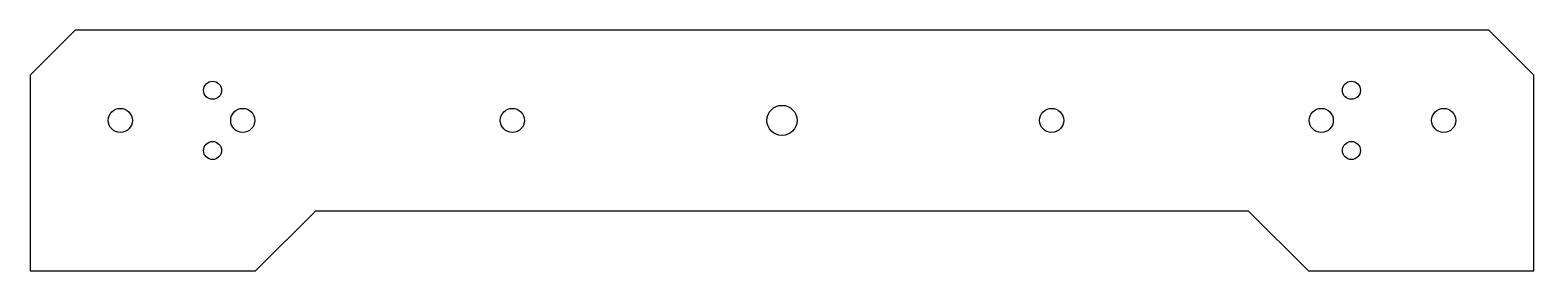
# Model space of a CAD drawing. Header units: millimetres. Extents: x -250 to 250, y -50 to 30.
import ezdxf

# ---------------------------------------------------------------- set-up
doc = ezdxf.new("R2010")
doc.units = ezdxf.units.MM
doc.layers.get('0').update_dxf_attribs({"linetype": 'CONTINUOUS'})

msp = doc.modelspace()

# ---------------------------------------------------------------- linework, layer by layer
msp.add_lwpolyline([(-235, 30), (-250, 15), (-250, -50), (-175, -50), (-155, -30), (155, -30), (175, -50), (250, -50), (250, 15), (235, 30)], close=True)
for centre, radius in [((-189.32, 10), 3), ((189.32, 10), 3), ((-220, 0), 4), ((-179.3, 0), 4), ((-89.65, 0), 4), ((0, 0), 5), ((89.65, 0), 4), ((179.3, 0), 4), ((220, 0), 4), ((-189.32, -10), 3), ((189.32, -10), 3)]:
    msp.add_circle(centre, radius)

doc.saveas('drawing.dxf')
